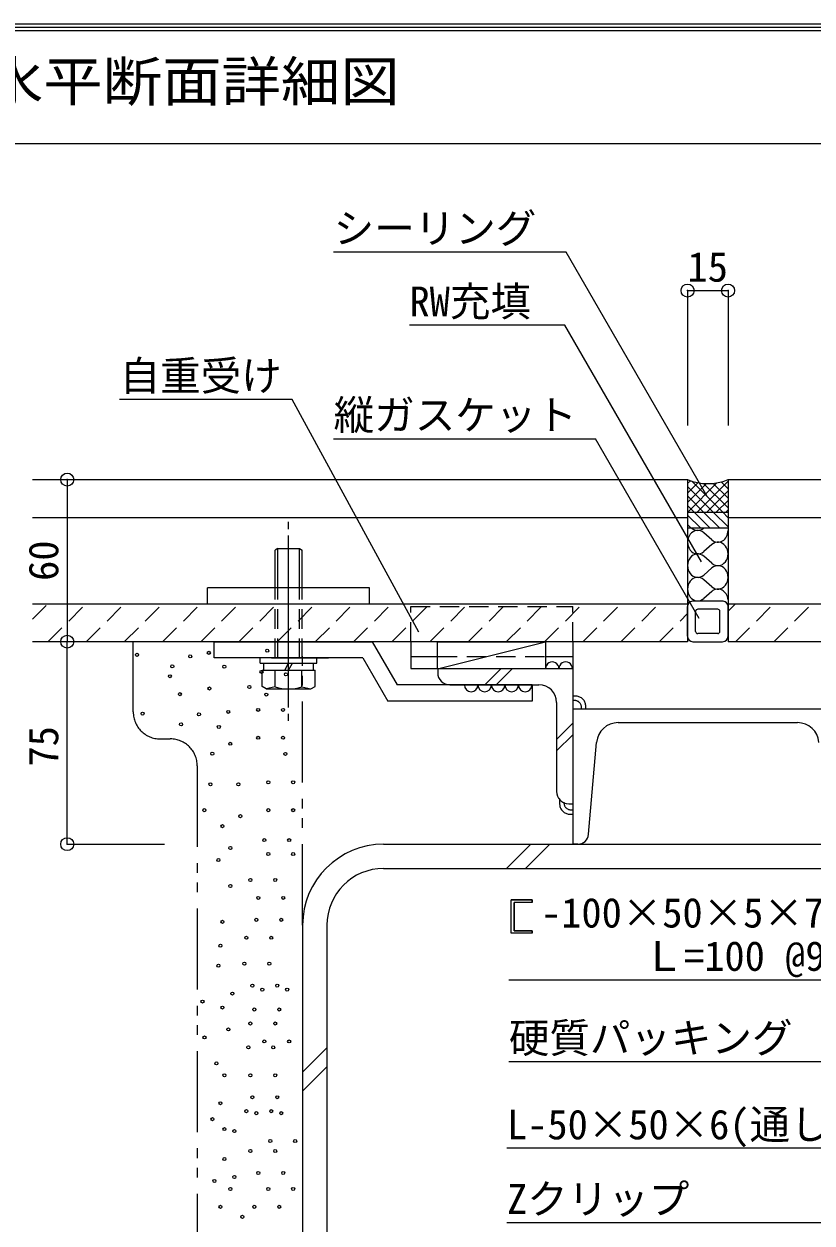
# Model space of a CAD drawing. Units: millimetres at full size, sheet at 1:6. Extents: x -1209 to 1209, y -852 to 852.
# Drawn here: x -100.2 to 191.6, y 408.4 to 852.4 of the extents above; entities that cross this region are included whole.
import ezdxf
from ezdxf.enums import TextEntityAlignment as Align

# ---------------------------------------------------------------- set-up
doc = ezdxf.new("R2010")
doc.units = ezdxf.units.MM
doc.header["$LTSCALE"] = 6
doc.header["$PDMODE"] = 32
doc.header["$PDSIZE"] = 4.8
doc.linetypes.add('DASHED1', pattern=[1.8, 1.2, -0.6])
doc.linetypes.add('DOUBLE_CHAIN1', pattern=[8.8, 5, -1, 0.6, -0.6, 0.6, -1])
for name, color, linetype, lineweight in [('0-0_WAKU', 7, 'Continuous', 5), ('0-1_AL', 5, 'Continuous', 5), ('0-2_SUNPO', 7, 'Continuous', 5), ('0-3_STEEL', 6, 'Continuous', 5), ('0-4_KANAMONO', 6, 'Continuous', 5), ('0-5_FUKUSIZA', 3, 'Continuous', 5), ('0-6_HIFUKU', 4, 'Continuous', 5), ('0-7_KUTAI', 4, 'Continuous', 5)]:
    doc.layers.add(name, color=color, linetype=linetype, lineweight=lineweight)
doc.styles.add('ＭＳ ゴシック', font='')
doc.styles.get('ＭＳ ゴシック').set_extended_font_data('MS Gothic')

msp = doc.modelspace()

# ---------------------------------------------------------------- linework, layer by layer
at = {"layer": '0-0_WAKU'}
for p, q in [((-1209.414, 852.414), (1209.414, 852.414)), ((-1208.207, 851.207), (1208.207, 851.207)), ((-1207, 850), (1207, 850)), ((-1207, 808.159), (1207, 808.159))]:
    msp.add_line(p, q, dxfattribs=at)
at = {"layer": '0-1_AL'}
for p, q in [((-96.999, 683.69), (145.501, 683.69)), ((145.5, 683.675), (145.504, 623.675)), ((160.5, 683.675), (160.504, 623.676)), ((160.501, 683.69), (403.001, 683.69)), ((-96.999, 669.692), (145.501, 669.692)), ((160.501, 669.692), (403.001, 669.692)), ((-96.999, 637.691), (145.501, 637.691)), ((160.501, 637.691), (403.001, 637.691)), ((-96.999, 623.69), (145.501, 623.69)), ((160.501, 623.69), (403.001, 623.69))]:
    msp.add_line(p, q, dxfattribs=at)
at = {"layer": '0-2_SUNPO'}
for p, q in [((100.607, 767.946), (14.484, 767.946)), ((152.703, 677.713), (100.607, 767.946)), ((145.5, 753.691), (145.5, 703.691)), ((100.065, 740.884), (42.55, 740.884)), ((150.663, 653.247), (100.065, 740.884)), ((-0.878, 713.345), (-64.761, 713.345)), ((45.997, 627.252), (-0.878, 713.345)), ((14.484, 698.823), (111.367, 698.823)), ((149.786, 632.278), (111.367, 698.823)), ((-84.153, 683.691), (-84.153, 623.691)), ((-84.153, 548.692), (-84.153, 623.69)), ((-84.153, 548.692), (-48.109, 548.692)), ((81.345, 528.074), (80.193, 528.074)), ((81.345, 516.598), (81.345, 527.145)), ((227.28, 498.332), (79.339, 498.332)), ((266.12, 468.146), (79.339, 468.146)), ((314.732, 436.099), (78.659, 436.099)), ((346.382, 408.497), (78.659, 408.497))]:
    msp.add_line(p, q, dxfattribs=at)
for points in [[(145.5, 753.691), (160.5, 753.691), (160.5, 703.691)], [(87.983, 527.145), (87.983, 528.074), (81.345, 528.074)], [(87.983, 515.682), (87.983, 516.598), (81.345, 516.598)]]:
    msp.add_lwpolyline(points, dxfattribs=at)
msp.add_lwpolyline([(80.193, 515.682), (80.193, 528.074), (87.983, 528.074), (87.983, 527.145), (81.345, 527.145), (81.345, 516.598), (87.983, 516.598), (87.983, 515.682)], close=True, dxfattribs=at)
for p in [(145.5, 753.691), (160.5, 753.691), (-84.153, 683.691), (-84.153, 623.691), (-84.153, 548.692)]:
    msp.add_point(p, dxfattribs=at)
at = {"layer": '0-3_STEEL', "linetype": 'DASHED1'}
for p, q in [((43.001, 636.692), (103.001, 636.692)), ((53, 618.191), (93.002, 618.191))]:
    msp.add_line(p, q, dxfattribs=at)
at = {"layer": '0-3_STEEL'}
for p, q in [((103.001, 623.69), (103.001, 613.691)), ((43.001, 618.191), (53, 618.191)), ((93.002, 618.191), (103.001, 618.191)), ((53, 613.691), (53, 612.191)), ((70.448, 607.664), (76.475, 613.691)), ((74.69, 607.664), (80.717, 613.691)), ((103.001, 613.691), (103.001, 563.69)), ((57.5, 607.691), (90.5, 607.691)), ((97.001, 601.19), (97.001, 568.19)), ((97.001, 587.45), (103.001, 593.45)), ((97.001, 583.205), (103.001, 589.205)), ((101.501, 563.69), (103.001, 563.69))]:
    msp.add_line(p, q, dxfattribs=at)
msp.add_lwpolyline([(43.001, 623.69), (43.001, 613.691), (103.001, 613.691)], dxfattribs=at)
for centre, radius, start, end in [((57.5, 612.191), 4.5, 180, 270), ((90.5, 601.19), 6.5, 0, 90), ((101.501, 568.19), 4.5, 180, 270)]:
    msp.add_arc(centre, radius, start, end, dxfattribs=at)
at = {"layer": '0-4_KANAMONO'}
for p, q in [((-2.202, 665.393), (-2.202, 668.024)), ((-2.202, 599.294), (-2.202, 663.053)), ((-6.201, 658.166), (-7.2, 657.587)), ((-7.2, 643.664), (-7.2, 657.587)), ((-6.201, 643.664), (-6.201, 658.166)), ((-6.201, 658.166), (1.8, 658.166)), ((1.8, 658.166), (2.799, 657.587)), ((1.8, 643.664), (1.8, 658.166)), ((2.799, 643.664), (2.799, 657.587)), ((-32.202, 637.664), (-32.202, 643.664)), ((27.798, 643.664), (-32.202, 643.664)), ((27.798, 637.664), (27.798, 643.664)), ((-32.202, 637.664), (27.798, 637.664)), ((-29.702, 617.666), (-29.702, 623.666)), ((-29.702, 623.666), (28.763, 623.666)), ((28.763, 623.666), (38, 607.664)), ((25.298, 617.666), (-29.702, 617.666)), ((-12.702, 615.665), (-12.702, 617.666)), ((-8.47, 617.666), (12.53, 617.666)), ((8.298, 615.665), (8.298, 617.666)), ((25.298, 617.666), (34.535, 601.664)), ((-12.702, 615.665), (8.298, 615.665)), ((-12.015, 607.067), (-12.015, 613.166)), ((-12.015, 613.166), (7.614, 613.166)), ((-11.4, 613.166), (-11.4, 615.665)), ((-7.11, 606.989), (-7.11, 613.166)), ((-3.645, 613.166), (-2.202, 615.665)), ((-2.202, 613.166), (-0.759, 615.665)), ((2.706, 606.989), (2.706, 613.166)), ((6.999, 613.166), (6.999, 615.665)), ((7.614, 607.067), (7.614, 613.166)), ((-10.452, 606.164), (-12.015, 607.067)), ((-7.11, 606.989), (-10.452, 606.164)), ((-10.452, 606.164), (6.048, 606.164)), ((88, 607.664), (38, 607.664)), ((88, 607.664), (88, 601.664)), ((88, 601.664), (34.535, 601.664)), ((-2.202, 594.32), (-2.202, 596.954))]:
    msp.add_line(p, q, dxfattribs=at)
at = {"layer": '0-4_KANAMONO', "linetype": 'DASHED1'}
for p, q in [((-7.2, 617.666), (-7.2, 643.664)), ((-6.201, 617.666), (-6.201, 643.664)), ((1.8, 617.666), (1.8, 643.664)), ((2.799, 617.666), (2.799, 643.664)), ((103.001, 623.69), (103.001, 636.692))]:
    msp.add_line(p, q, dxfattribs=at)
msp.add_lwpolyline([(43.001, 623.69), (43.001, 636.692), (103.001, 636.692)], dxfattribs=at)
at = {"layer": '0-4_KANAMONO'}
msp.add_lwpolyline([(2.706, 606.989), (6.048, 606.164), (7.614, 607.067)], dxfattribs=at)
msp.add_arc((-2.202, 621.164), 15, 250.903, 289.09698, dxfattribs=at)
at = {"layer": '0-5_FUKUSIZA'}
for p, q in [((145.5, 682.228), (146.554, 683.282)), ((145.5, 678.692), (149.356, 682.548)), ((145.5, 675.157), (152.561, 682.218)), ((145.5, 681.553), (145.501, 665.675)), ((145.5, 681.162), (154.988, 671.675)), ((145.554, 671.675), (156.379, 682.501)), ((147.09, 683.107), (158.524, 671.675)), ((149.089, 671.675), (160.5, 683.087)), ((151.461, 682.272), (160.501, 673.234)), ((152.625, 671.675), (160.5, 679.551)), ((154.96, 682.309), (160.5, 676.769)), ((157.964, 682.84), (160.5, 680.305)), ((160.5, 683.675), (160.501, 665.675)), ((145.5, 677.626), (151.452, 671.675)), ((156.161, 671.675), (160.5, 676.015)), ((145.501, 674.091), (147.917, 671.675)), ((145.501, 671.674), (160.501, 671.675)), ((145.501, 670.555), (150.382, 665.675)), ((147.917, 671.675), (153.917, 665.675)), ((151.452, 671.675), (157.453, 665.675)), ((154.988, 671.675), (160.501, 666.163)), ((158.524, 671.675), (160.476, 669.723)), ((159.696, 671.675), (160.501, 672.48)), ((145.501, 667.02), (146.846, 665.675)), ((160.501, 665.676), (145.501, 665.675)), ((154.501, 661.386), (151.501, 663.992)), ((154.502, 659.649), (151.502, 657.043)), ((154.502, 652.699), (151.502, 655.305)), ((154.502, 650.962), (151.502, 648.356)), ((154.502, 644.013), (151.502, 646.619)), ((154.503, 642.275), (151.503, 639.669)), ((145.501, 625.683), (145.5, 636.683)), ((158.68, 638.676), (147.321, 638.675)), ((156.682, 635.682), (149.319, 635.682)), ((160.501, 625.684), (160.5, 636.684)), ((148.501, 627.5), (148.501, 634.864)), ((157.501, 627.5), (157.501, 634.864)), ((156.683, 626.682), (149.319, 626.682)), ((52.896, 613.665), (52.896, 623.664)), ((52.896, 613.665), (92.896, 623.664)), ((52.896, 623.664), (92.896, 623.664)), ((92.896, 623.664), (92.896, 613.665)), ((147.501, 623.675), (158.501, 623.675)), ((92.896, 613.665), (52.896, 613.665)), ((98.129, 565.526), (98.129, 564.178)), ((98.129, 564.178), (98.13, 563.99)), ((98.13, 563.99), (98.135, 563.766)), ((99.751, 564.201), (99.754, 564.052)), ((99.754, 564.052), (99.763, 563.883)), ((98.135, 563.766), (98.149, 563.513)), ((98.149, 563.513), (98.175, 563.237)), ((98.175, 563.237), (98.218, 562.943)), ((98.218, 562.943), (98.283, 562.639)), ((98.283, 562.639), (98.373, 562.331)), ((98.373, 562.331), (98.493, 562.024)), ((98.493, 562.024), (98.645, 561.724)), ((98.645, 561.724), (98.829, 561.436)), ((98.829, 561.436), (99.04, 561.163)), ((99.04, 561.163), (99.275, 560.907)), ((99.275, 560.907), (99.531, 560.672)), ((99.531, 560.672), (99.805, 560.462)), ((99.763, 563.883), (99.781, 563.698)), ((99.781, 563.698), (99.809, 563.503)), ((99.805, 560.462), (100.094, 560.279)), ((99.809, 563.503), (99.852, 563.3)), ((99.852, 563.3), (99.912, 563.094)), ((99.912, 563.094), (99.992, 562.889)), ((99.992, 562.889), (100.094, 562.69)), ((100.094, 562.69), (100.216, 562.498)), ((100.094, 560.279), (100.394, 560.126)), ((100.216, 562.498), (100.356, 562.316)), ((100.356, 562.316), (100.513, 562.146)), ((100.394, 560.126), (100.701, 560.007)), ((100.513, 562.146), (100.684, 561.99)), ((100.684, 561.99), (100.867, 561.85)), ((100.701, 560.007), (101.011, 559.917)), ((100.867, 561.85), (101.059, 561.728)), ((101.011, 559.917), (101.315, 559.852)), ((101.059, 561.728), (101.259, 561.627)), ((101.259, 561.627), (101.464, 561.547)), ((101.315, 559.852), (101.609, 559.809)), ((101.464, 561.547), (101.671, 561.487)), ((101.609, 559.809), (101.886, 559.783)), ((101.671, 561.487), (101.874, 561.445)), ((101.874, 561.445), (102.071, 561.416)), ((101.886, 559.783), (102.14, 559.769)), ((102.071, 561.416), (102.256, 561.398)), ((102.14, 559.769), (102.364, 559.764)), ((102.256, 561.398), (102.425, 561.389)), ((102.364, 559.764), (103.001, 559.764)), ((102.425, 561.389), (102.575, 561.386)), ((102.575, 561.386), (103.001, 561.386))]:
    msp.add_line(p, q, dxfattribs=at)
at = {"layer": '0-5_FUKUSIZA', "linetype": 'DASHED1'}
for p, q in [((-96.999, 632.018), (-91.326, 637.691)), ((-91.185, 623.69), (-77.184, 637.691)), ((-77.043, 623.69), (-63.042, 637.691)), ((-62.901, 623.69), (-48.9, 637.691)), ((-48.759, 623.69), (-34.758, 637.691)), ((-34.617, 623.69), (-20.616, 637.691)), ((-20.475, 623.69), (-6.474, 637.691)), ((-6.333, 623.69), (7.668, 637.691)), ((7.809, 623.69), (21.81, 637.691)), ((21.951, 623.69), (35.953, 637.691)), ((36.093, 623.69), (50.095, 637.691)), ((50.235, 623.69), (64.237, 637.691)), ((64.377, 623.69), (78.379, 637.691)), ((78.52, 623.69), (92.521, 637.691)), ((92.662, 623.69), (106.663, 637.691)), ((106.804, 623.69), (120.805, 637.691)), ((120.946, 623.69), (134.947, 637.691)), ((160.503, 634.963), (163.231, 637.691)), ((163.372, 623.69), (177.373, 637.691)), ((177.514, 623.69), (191.515, 637.691)), ((135.088, 623.69), (145.501, 634.103))]:
    msp.add_line(p, q, dxfattribs=at)
at = {"layer": '0-5_FUKUSIZA'}
for points in [[(107.872, 598.69), (107.872, 599.138), (107.871, 599.326), (107.867, 599.549), (107.853, 599.802), (107.827, 600.079), (107.784, 600.372), (107.719, 600.676), (107.629, 600.985), (107.509, 601.292), (107.356, 601.591), (107.173, 601.879), (106.962, 602.153), (106.727, 602.408), (106.47, 602.643), (106.196, 602.854), (105.908, 603.037), (105.608, 603.189), (105.3, 603.309), (104.991, 603.399), (104.686, 603.463), (104.392, 603.506), (104.115, 603.533), (103.862, 603.546), (103.638, 603.551), (103.001, 603.552)], [(106.251, 598.69), (106.251, 598.989), (106.251, 599.114), (106.247, 599.264), (106.239, 599.433), (106.221, 599.617), (106.192, 599.813), (106.149, 600.016), (106.089, 600.222), (106.009, 600.426), (105.908, 600.625), (105.786, 600.817), (105.645, 600.999), (105.488, 601.17), (105.318, 601.326), (105.135, 601.466), (104.942, 601.587), (104.742, 601.689), (104.537, 601.768), (104.331, 601.828), (104.127, 601.871), (103.931, 601.9), (103.746, 601.917), (103.576, 601.926), (103.427, 601.929), (103.001, 601.93)]]:
    msp.add_lwpolyline(points, dxfattribs=at)
for centre, radius, start, end in [((152.999, 702.181), 19.968, 247.94207, 292.06481), ((147.5, 636.683), 2, 95.14844, 180.00344), ((149.319, 634.864), 0.818, 90.00344, 180.00344), ((156.683, 634.864), 0.818, 0.00344, 90.00344), ((158.5, 636.684), 2, 0.00344, 84.85845), ((149.319, 627.5), 0.818, 180.00344, 270.00344), ((156.683, 627.5), 0.818, 270.00344, 0.00344), ((147.515, 625.689), 2.014, 180.16645, 269.61045), ((158.487, 625.689), 2.014, 270.39644, 359.84044), ((95.394, 613.666), 2.5, 0.00299, 180.00299), ((100.394, 613.666), 2.5, 0.00299, 180.00299), ((65.396, 607.666), 2.5, 179.99699, 359.99699), ((70.396, 607.666), 2.5, 179.99699, 359.99699), ((75.396, 607.666), 2.5, 179.99699, 359.99699), ((80.396, 607.666), 2.5, 179.99699, 359.99699), ((85.396, 607.665), 2.5, 179.99699, 359.99699)]:
    msp.add_arc(centre, radius, start, end, dxfattribs=at)
for centre, start_param, end_param in [((149.251, 660.517), 5.6396793, 10.068284), ((149.251, 669.204), 2.5191759, 3.7640094), ((156.751, 664.861), 2.4980866, 4.712389), ((156.752, 656.174), 2.4980866, 6.9268151), ((149.252, 651.831), 5.6396793, 10.068284), ((156.752, 647.488), 2.4980866, 6.9268151), ((149.252, 643.144), 5.6396793, 10.068284), ((156.753, 638.801), 4.8103988, 6.9268151)]:
    msp.add_ellipse(centre, major_axis=(0, 4.343), ratio=0.863352, start_param=start_param, end_param=end_param, dxfattribs=at)
at = {"layer": '0-6_HIFUKU', "linetype": 'DOUBLE_CHAIN1'}
for p, q in [((-59.702, 597.666), (-59.702, 623.666)), ((2.997, 518.69), (2.997, 623.691)), ((-49.702, 587.666), (-45.999, 587.666)), ((-35.999, 577.666), (-35.999, 269.691))]:
    msp.add_line(p, q, dxfattribs=at)
at = {"layer": '0-6_HIFUKU'}
for centre in [(-58.325, 618.816), (-38.614, 618.228), (-31.729, 619.549), (-10.106, 620.333), (-45.257, 614.537), (-26.015, 614.395), (-12.235, 612.49), (-46.134, 610.878), (-3.16, 611.594), (-42.443, 604.235), (-31.504, 606.329), (-16.716, 606.889), (-10.442, 604.088), (-56.266, 597.045), (-35.377, 596.751), (-24.54, 597.678), (-13.468, 598.416), (-4.254, 598.416), (-42.021, 593.06), (-28.031, 592.1), (-23.802, 585.868), (-13.468, 588.083), (-4.254, 588.083), (-30.445, 582.178), (-3.384, 582.129), (-31.12, 570.871), (-20.786, 570.871), (-9.714, 571.609), (-0.5, 571.609), (-33.41, 561.275), (-20.048, 559.061), (-9.714, 561.275), (-0.5, 561.275), (-26.691, 555.37), (-11.19, 550.203), (-1.976, 550.203), (-23.738, 547.251), (-28.167, 542.822), (-9.714, 545.036), (-0.5, 545.036), (-23.738, 533.226), (-16.357, 535.441), (-7.143, 535.441), (-13.405, 528.798), (-4.19, 528.798), (-26.691, 519.94), (-14.143, 520.678), (-4.928, 520.678), (-27.429, 511.083), (-17.833, 514.035), (-8.619, 514.035), (-28.167, 503.702), (-18.572, 504.44), (-9.357, 504.44), (-23, 493.368), (-15.619, 496.32), (-11.928, 494.844), (-6.405, 496.32), (-2.714, 494.844), (-34.072, 490.415), (-26.691, 488.201), (-14.881, 487.463), (-5.667, 487.463), (-24.477, 480.082), (-16.357, 482.296), (-7.143, 482.296), (-33.334, 477.129), (-11.19, 475.653), (-1.976, 475.653), (-17.095, 473.439), (-7.881, 473.439), (-28.905, 467.534), (-25.953, 463.105), (-16.357, 463.105), (-7.143, 463.105), (-27.429, 452.771), (-15.619, 454.986), (-6.405, 454.986), (-17.833, 449.819), (-14.143, 449.081), (-8.619, 449.819), (-4.928, 449.081), (-30.382, 446.866), (-25.953, 443.176), (-22.262, 442.437), (-16.357, 435.056), (-8.976, 438.747), (-7.143, 435.056), (0.238, 438.747), (-25.953, 432.104), (-13.405, 426.937), (-4.19, 426.937), (-29.643, 423.984), (-22.262, 425.461), (-23.738, 421.032), (-9.714, 421.032), (-0.5, 421.032), (-27.429, 414.389), (-14.881, 414.389), (-5.667, 414.389), (-19.31, 410.698)]:
    msp.add_circle(centre, 0.567, dxfattribs=at)
at = {"layer": '0-6_HIFUKU', "linetype": 'DOUBLE_CHAIN1'}
for centre, start, end in [((-49.702, 597.666), 180, 270), ((-45.999, 577.666), 0, 90)]:
    msp.add_arc(centre, 10, start, end, dxfattribs=at)
at = {"layer": '0-7_KUTAI', "color": 6}
for p, q in [((203.001, 598.69), (103.001, 598.69)), ((103.001, 598.69), (103.001, 548.69)), ((203.001, 598.69), (103.001, 598.69)), ((119.8, 593.69), (186.202, 593.69)), ((108.852, 552.341), (111.83, 586.387)), ((33.001, 548.69), (273.001, 548.69)), ((78.434, 539.69), (87.434, 548.69)), ((85.505, 539.69), (94.505, 548.69)), ((103.598, 548.69), (103.001, 548.69)), ((104.867, 548.69), (103.598, 548.69)), ((33.001, 539.69), (273.001, 539.69)), ((3.001, 518.69), (3.001, 278.69)), ((12.001, 518.69), (12.001, 278.69)), ((3.001, 464.256), (12.001, 473.256)), ((3.001, 457.185), (12.001, 466.185))]:
    msp.add_line(p, q, dxfattribs=at)
for centre, radius, start, end in [((119.8, 585.69), 8, 90, 175), ((186.202, 585.69), 8, 4.99998, 90), ((104.867, 552.69), 4, 270, 355), ((33.001, 518.69), 30, 90, 180), ((33.001, 518.69), 21, 90, 180)]:
    msp.add_arc(centre, radius, start, end, dxfattribs=at)

# ---------------------------------------------------------------- texts
at = {"layer": '0-0_WAKU', "style": 'ＭＳ ゴシック', "width": 1.1}
msp.add_text('中間部垂直・水平断面詳細図', height=14.66, dxfattribs=at).set_placement((-247, 819.409), align=Align.BOTTOM_LEFT)
at = {"layer": '0-2_SUNPO', "style": 'ＭＳ ゴシック'}
for s, p in [('シーリング', (14.484, 767.946)), ('15', (145.5, 753.691)), ('RW充填', (42.55, 740.884)), ('自重受け', (-64.761, 713.345)), ('縦ガスケット', (14.484, 698.823)), ('\u3000-100×50×5×7.5', (76.249, 514.516)), ('Ｌ=100 @900', (129.201, 498.487)), ('硬質パッキング', (79.339, 468.146)), ('L-50×50×6(通し)', (78.659, 436.099)), ('Zクリップ ', (78.659, 408.497))]:
    msp.add_text(s, height=11, dxfattribs=at).set_placement(p, align=Align.BOTTOM_LEFT)
for s, p in [('60', (-84.153, 646.191)), ('75', (-84.153, 577.441))]:
    msp.add_text(s, height=11, rotation=90, dxfattribs=at).set_placement(p, align=Align.BOTTOM_LEFT)

doc.saveas('drawing.dxf')
